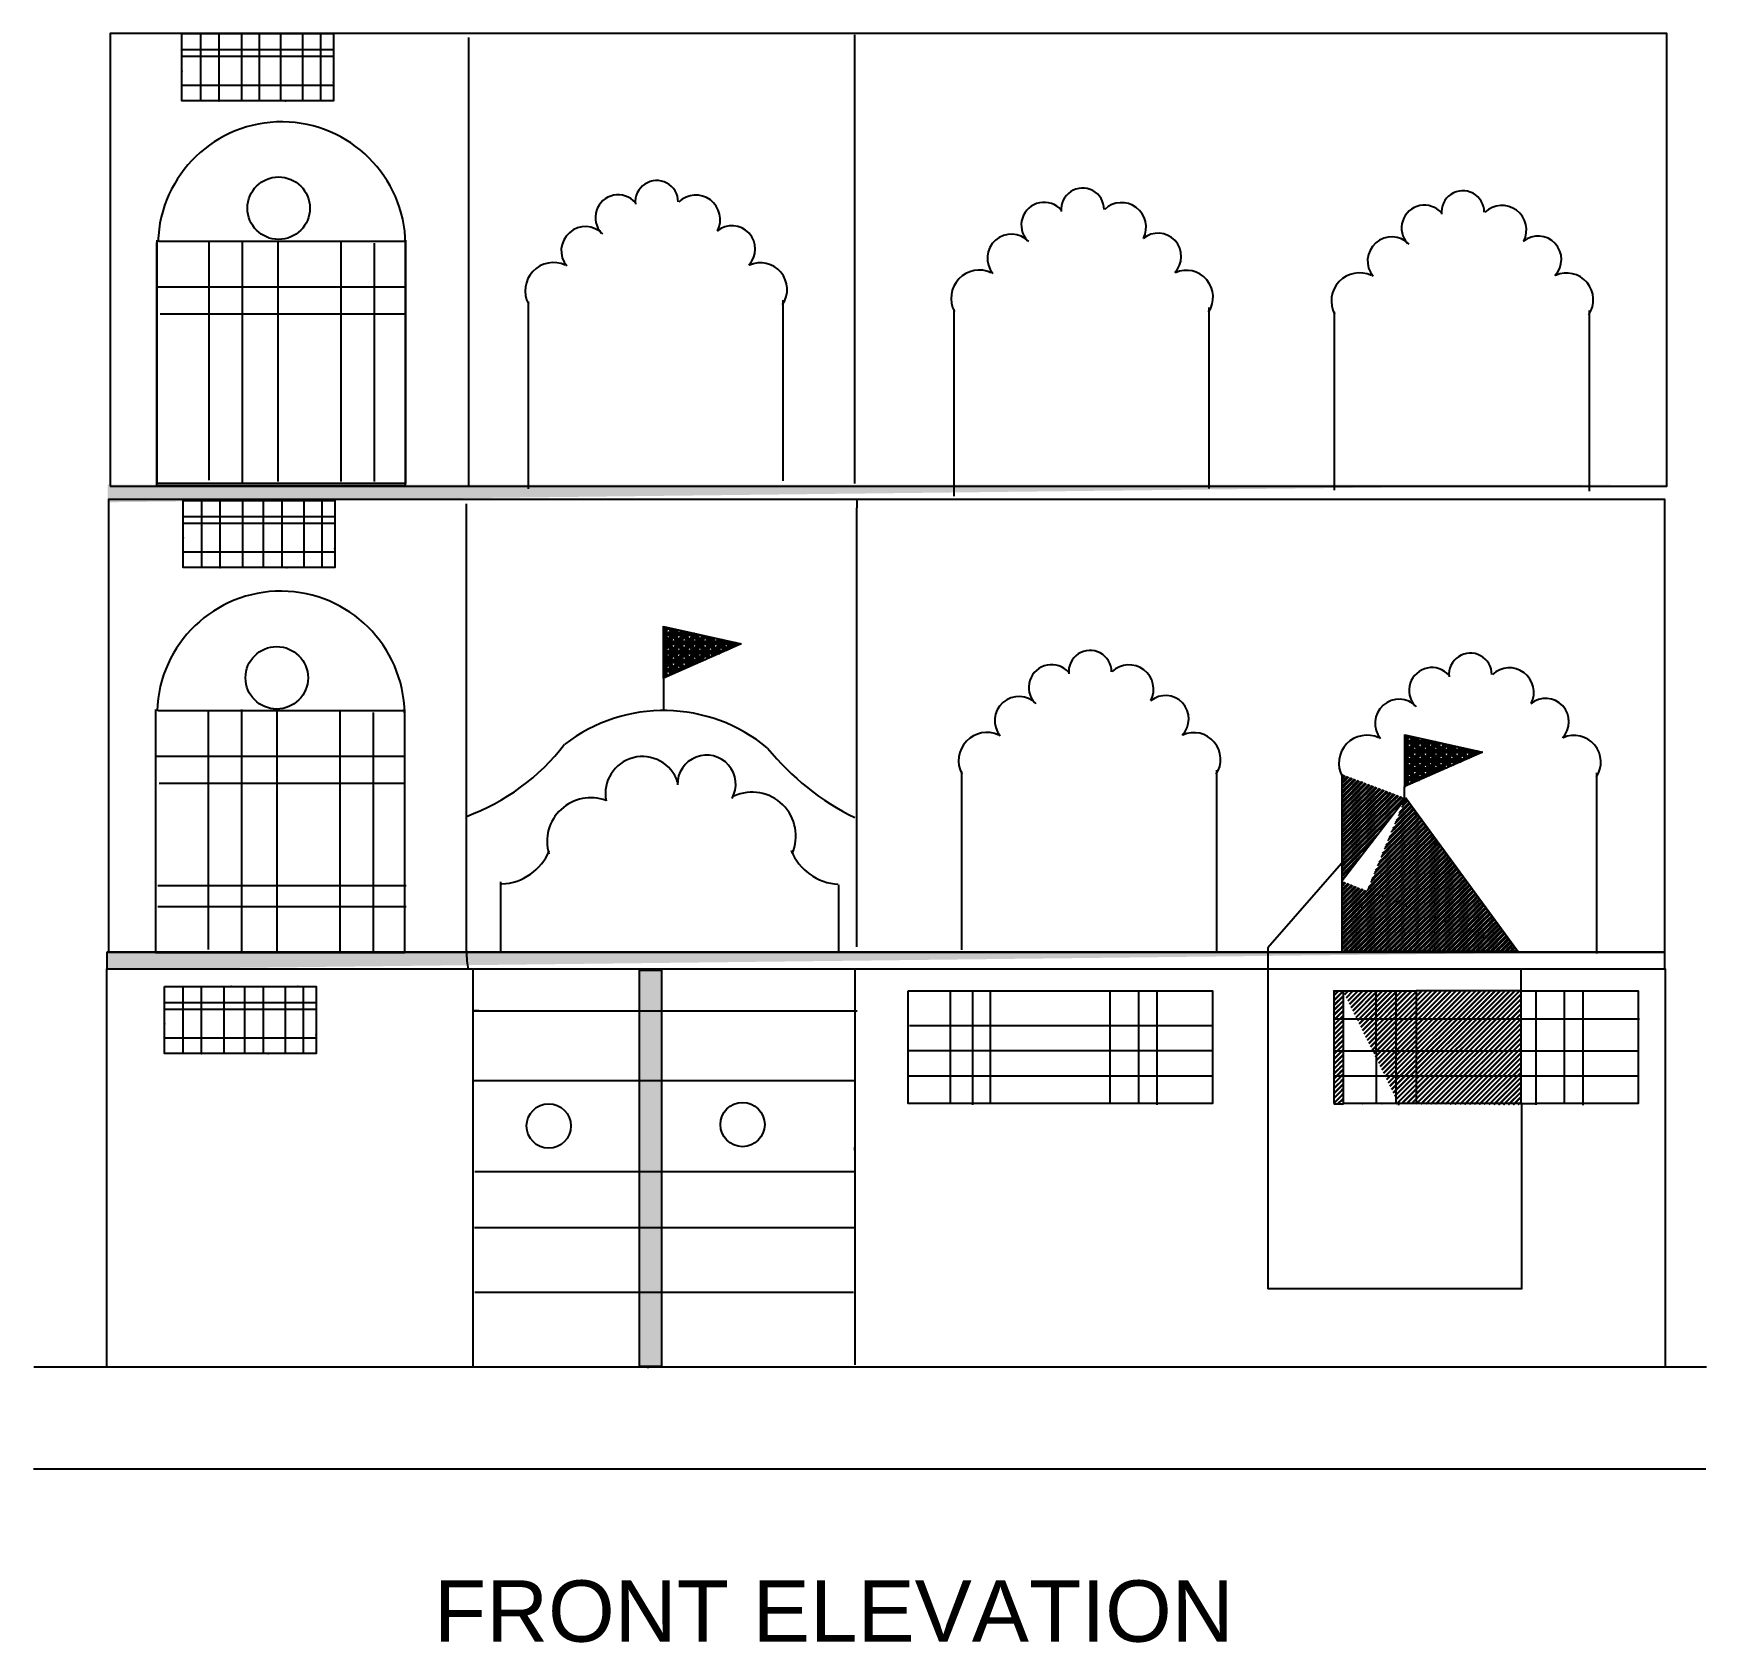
# Model space of a CAD drawing. Header units: millimetres. Extents: x 2248 to 16763, y -5501 to 8461.
import ezdxf

# ---------------------------------------------------------------- set-up
doc = ezdxf.new("R2010")
doc.units = ezdxf.units.MM
doc.styles.get("Standard").update_dxf_attribs({"font": 'arial.ttf'})
pattern_1 = [(60, (-1181.88, -4579.08), (-91.47704, -2e-08), [83.85395, -7.6231]), (180, (-1181.88, -4579.08), (45.73852, -79.22144), [83.85395, -7.6231]), (300, (-1181.88, -4579.08), (91.47704, -2e-08), [83.85395, -7.6231]), (60, (-1174.254, -4579.08), (-91.47704, -2e-08), [15.24617, -76.23087]), (300, (-1174.254, -4579.08), (91.47704, -2e-08), [15.24617, -76.23087]), (60, (-1185.69, -4572.48), (-91.47704, -2e-08), [15.24617, -76.23087]), (180, (-1185.69, -4572.48), (45.73852, -79.22144), [15.24617, -76.23087]), (300, (-1185.69, -4585.68), (91.47704, -2e-08), [15.24617, -76.23087]), (180, (-1185.69, -4585.68), (45.73852, -79.22144), [15.24617, -76.23087]), (60, (-1212.37, -4579.08), (-91.47704, -2e-08), [15.24617, -76.23087]), (300, (-1212.37, -4579.08), (91.47704, -2e-08), [15.24617, -76.23087]), (60, (-1166.63, -4605.49), (-91.47704, -2e-08), [15.24617, -76.23087]), (180, (-1166.63, -4605.49), (45.73852, -79.22144), [15.24617, -76.23087]), (300, (-1166.63, -4552.67), (91.47704, -2e-08), [15.24617, -76.23087]), (180, (-1166.63, -4552.67), (45.73852, -79.22144), [15.24617, -76.23087]), (0, (-1166.63, -4565.88), (-45.73852, 79.22144), [53.3616, -38.11543]), (0, (-1166.63, -4592.28), (-45.73852, 79.22144), [53.3616, -38.11543]), (120, (-1178.066, -4559.275), (-91.47704, 2e-08), [53.3616, -38.11543]), (120, (-1200.935, -4572.48), (-91.47704, 2e-08), [53.3616, -38.11543]), (240, (-1200.935, -4585.68), (45.73852, -79.22144), [53.3616, -38.11543]), (240, (-1178.066, -4598.885), (45.73852, -79.22144), [53.3616, -38.11543])]
pattern_2 = [(45, (-1181.877, -4579.08), (42.443593, 0), [60.0243]), (45, (-1172.874, -4579.08), (42.443593, 0), [60.0243]), (45, (-1163.87, -4579.08), (42.443593, 0), [60.0243])]
pattern_3 = [(45, (-1181.877, -4579.08), (-21.221796, 21.221796), []), (45, (-1179.702, -4579.08), (-21.221796, 21.221796), []), (45, (-1177.526, -4579.08), (-21.221796, 21.221796), [])]

msp = doc.modelspace()

# ---------------------------------------------------------------- hatches: boundary and pattern name
h = msp.add_hatch()
h.set_pattern_fill('ESCHER', color=256, scale=3.001215)
h.set_pattern_definition([(60, (-1175.16, -526.19), (-91.47704, -2e-08), [83.85395, -7.6231]), (180, (-1175.16, -526.19), (45.73852, -79.22144), [83.85395, -7.6231]), (300, (-1175.16, -526.19), (91.47704, -2e-08), [83.85395, -7.6231]), (60, (-1167.535, -526.19), (-91.47704, -2e-08), [15.24617, -76.23087]), (300, (-1167.535, -526.19), (91.47704, -2e-08), [15.24617, -76.23087]), (60, (-1178.97, -519.59), (-91.47704, -2e-08), [15.24617, -76.23087]), (180, (-1178.97, -519.59), (45.73852, -79.22144), [15.24617, -76.23087]), (300, (-1178.97, -532.79), (91.47704, -2e-08), [15.24617, -76.23087]), (180, (-1178.97, -532.79), (45.73852, -79.22144), [15.24617, -76.23087]), (60, (-1205.65, -526.19), (-91.47704, -2e-08), [15.24617, -76.23087]), (300, (-1205.65, -526.19), (91.47704, -2e-08), [15.24617, -76.23087]), (60, (-1159.91, -552.6), (-91.47704, -2e-08), [15.24617, -76.23087]), (180, (-1159.91, -552.6), (45.73852, -79.22144), [15.24617, -76.23087]), (300, (-1159.91, -499.78), (91.47704, -2e-08), [15.24617, -76.23087]), (180, (-1159.91, -499.78), (45.73852, -79.22144), [15.24617, -76.23087]), (0, (-1159.91, -512.99), (-45.73852, 79.22144), [53.3616, -38.11543]), (0, (-1159.91, -539.39), (-45.73852, 79.22144), [53.3616, -38.11543]), (120, (-1171.35, -506.385), (-91.47704, 2e-08), [53.3616, -38.11543]), (120, (-1194.22, -519.59), (-91.47704, 2e-08), [53.3616, -38.11543]), (240, (-1194.22, -532.79), (45.73852, -79.22144), [53.3616, -38.11543]), (240, (-1171.35, -545.996), (45.73852, -79.22144), [53.3616, -38.11543])])
edge = h.paths.add_edge_path()
edge.add_line((2896, 4546), (5233, 4546))
edge.add_line((5233, 4546), (16410, 4546))
edge.add_line((16408, 4398), (16408, 4550))
edge.add_line((2893, 4393), (2893, 4546))
h = msp.add_hatch()
h.set_pattern_fill('ESCHER', color=256, scale=3.001215)
h.set_pattern_definition([(60, (-7612.734, -3638.86), (-91.47704, -2e-08), [83.85395, -7.6231]), (180, (-7612.734, -3638.86), (45.73852, -79.22144), [83.85395, -7.6231]), (300, (-7612.734, -3638.86), (91.47704, -2e-08), [83.85395, -7.6231]), (60, (-7605.11, -3638.86), (-91.47704, -2e-08), [15.24617, -76.23087]), (300, (-7605.11, -3638.86), (91.47704, -2e-08), [15.24617, -76.23087]), (60, (-7616.546, -3632.26), (-91.47704, -2e-08), [15.24617, -76.23087]), (180, (-7616.546, -3632.26), (45.73852, -79.22144), [15.24617, -76.23087]), (300, (-7616.546, -3645.46), (91.47704, -2e-08), [15.24617, -76.23087]), (180, (-7616.546, -3645.46), (45.73852, -79.22144), [15.24617, -76.23087]), (60, (-7643.23, -3638.86), (-91.47704, -2e-08), [15.24617, -76.23087]), (300, (-7643.23, -3638.86), (91.47704, -2e-08), [15.24617, -76.23087]), (60, (-7597.49, -3665.265), (-91.47704, -2e-08), [15.24617, -76.23087]), (180, (-7597.49, -3665.265), (45.73852, -79.22144), [15.24617, -76.23087]), (300, (-7597.49, -3612.45), (91.47704, -2e-08), [15.24617, -76.23087]), (180, (-7597.49, -3612.45), (45.73852, -79.22144), [15.24617, -76.23087]), (0, (-7597.49, -3625.655), (-45.73852, 79.22144), [53.3616, -38.11543]), (0, (-7597.49, -3652.06), (-45.73852, 79.22144), [53.3616, -38.11543]), (120, (-7608.92, -3619.05), (-91.47704, 2e-08), [53.3616, -38.11543]), (120, (-7631.79, -3632.26), (-91.47704, 2e-08), [53.3616, -38.11543]), (240, (-7631.79, -3645.46), (45.73852, -79.22144), [53.3616, -38.11543]), (240, (-7608.92, -3658.66), (45.73852, -79.22144), [53.3616, -38.11543])])
edge = h.paths.add_edge_path()
edge.add_line((7713, 2865), (7713, 3317))
edge.add_line((7713, 3315), (8389, 3164))
edge.add_line((8389, 3164), (7713, 2867))
h = msp.add_hatch()
h.set_pattern_fill('ESCHER', color=256, scale=3.001215)
h.set_pattern_definition(pattern_1)
edge = h.paths.add_edge_path()
edge.add_line((14144, 1925), (14144, 2377))
edge.add_line((14144, 2375), (14820, 2224))
edge.add_line((14820, 2224), (14143, 1926))
h = msp.add_hatch()
h.set_pattern_fill('GOST_GROUND', color=256, scale=3.001215)
h.set_pattern_definition(pattern_2)
edge = h.paths.add_edge_path()
edge.add_line((14153, 1825), (13601, 1108))
edge.add_line((15125, 496), (14152, 1828))
edge.add_line((13601, 485), (13601, 2033))
h = msp.add_hatch()
h.set_pattern_fill('GOST_GROUND', color=256, scale=3.001215)
h.set_pattern_definition(pattern_2)
edge = h.paths.add_edge_path()
edge.add_line((15125, 496), (14152, 1828))
edge.add_line((13602, 498), (15132, 498))
h = msp.add_hatch()
h.set_pattern_fill('ESCHER', color=256, scale=3.001215)
h.set_pattern_definition(pattern_1)
edge = h.paths.add_edge_path()
edge.add_line((2889, 493), (5226, 493))
edge.add_line((5226, 493), (16404, 493))
edge.add_line((16402, 345), (16402, 497))
edge.add_line((2887, 340), (2887, 493))
h = msp.add_hatch()
h.set_pattern_fill('HOUND', color=256, scale=3.001215)
h.set_pattern_definition([(0, (-1181.8774, -4579.08), (19.0577167, 4.7644292), [76.230867, -38.115433]), (90, (-1181.8774, -4579.08), (-4.7644292, -19.0577167), [76.230867, -38.115433])])
h.paths.add_polyline_path([(7506, 334), (7698, 334), (7698, -3107), (7506, -3107)])
h = msp.add_hatch(color=256)
h.dxf.hatch_style = 1
h.set_gradient(color1=(0, 0, 255), color2=(255, 255, 0))
h.paths.add_polyline_path([(7506, 334), (7698, 334), (7698, -3107), (7506, -3107)])
h = msp.add_hatch()
h.set_pattern_fill('JIS_RC_10', color=256, scale=3.001215)
h.set_pattern_definition(pattern_3)
edge = h.paths.add_edge_path()
edge.add_line((15151, 158), (15151, -833))
edge.add_line((14090, -825), (13609, -825))
edge.add_line((15162, -824), (14092, -824))
edge.add_line((13609, 157), (13609, -831))
edge.add_line((13526, 153), (14244, 153))
edge.add_line((14243, 158), (15151, 158))
h = msp.add_hatch()
h.set_pattern_fill('JIS_RC_10', color=256, scale=3.001215)
h.set_pattern_definition(pattern_3)
edge = h.paths.add_edge_path()
edge.add_line((13531, -825), (13531, 153))
edge.add_line((13609, 157), (13609, -831))

# ---------------------------------------------------------------- linework, layer by layer
for p, q in [((3696, 8460), (3696, 7874)), ((3855, 8458), (3855, 7875)), ((4052, 8457), (4052, 7879)), ((4207, 8454), (4207, 7875)), ((4392, 8458), (4392, 7883)), ((4582, 8460), (4582, 7879)), ((4738, 8460), (4738, 7879)), ((6025, 4530), (6025, 8425)), ((9373, 4556), (9373, 8450)), ((4851, 8318), (3537, 8318)), ((4853, 8261), (3541, 8261)), ((4852, 8010), (3538, 8010)), ((3335, 6658), (5477, 6658)), ((3771, 6656), (3771, 4584)), ((4060, 6666), (4060, 4568)), ((4368, 6666), (4368, 4574)), ((4914, 6646), (4914, 4574)), ((5203, 6641), (5203, 4574)), ((3326, 6262), (5481, 6262)), ((6542, 4510), (6542, 6135)), ((8752, 4579), (8752, 6147)), ((3347, 6029), (5481, 6029)), ((10237, 4445), (10237, 6070)), ((12448, 4513), (12448, 6082)), ((13536, 4497), (13536, 6045)), ((15746, 4489), (15746, 6058)), ((3706, 4409), (3706, 3823)), ((3865, 4408), (3865, 3825)), ((4063, 4406), (4063, 3828)), ((4241, 4410), (4241, 3830)), ((4402, 4408), (4402, 3832)), ((4593, 4410), (4593, 3828)), ((4749, 4410), (4749, 3828)), ((6005, 502), (6005, 4379)), ((4862, 4268), (3548, 4268)), ((4864, 4210), (3551, 4210)), ((9391, 535), (9391, 4346)), ((4863, 3959), (3549, 3959)), ((7713, 2865), (7713, 3317)), ((7713, 3315), (8389, 3164)), ((8389, 3164), (7713, 2867)), ((7713, 2884), (7713, 2587)), ((3327, 2586), (5469, 2586)), ((3763, 2584), (3763, 512)), ((4052, 2594), (4052, 496)), ((4360, 2594), (4360, 502)), ((4906, 2574), (4906, 502)), ((5194, 2569), (5194, 502)), ((14144, 1925), (14144, 2377)), ((14144, 2375), (14820, 2224)), ((3318, 2190), (5472, 2190)), ((14820, 2224), (14143, 1926)), ((10302, 510), (10302, 2058)), ((12513, 501), (12513, 2070)), ((13601, 485), (13601, 2033)), ((15811, 477), (15811, 2046)), ((3338, 1957), (5472, 1957)), ((14143, 1822), (14143, 1926)), ((14153, 1825), (13601, 1108)), ((15125, 496), (14152, 1828)), ((13615, 1281), (12956, 527)), ((3328, 1068), (5482, 1068)), ((6303, 501), (6303, 1100)), ((9234, 493), (9234, 1075)), ((3328, 886), (5482, 886)), ((2887, 340), (2887, 493)), ((2889, 493), (5226, 493)), ((5226, 493), (16404, 493)), ((12956, 527), (12956, -2433)), ((13602, 498), (15132, 498)), ((16402, 345), (16402, 497)), ((6059, 344), (6059, -3110)), ((7579, 348), (7579, 344)), ((9375, 344), (9375, -3091)), ((15154, 160), (15154, 343)), ((3544, 192), (3544, -394)), ((3704, 190), (3704, -393)), ((3901, 189), (3901, -389)), ((4079, 192), (4079, -387)), ((4240, 190), (4240, -385)), ((4431, 192), (4431, -389)), ((4587, 192), (4587, -389)), ((10201, 156), (10201, -826)), ((10395, 156), (10395, -836)), ((10548, 160), (10548, -819)), ((11586, 156), (11586, -816)), ((11834, 146), (11834, -826)), ((11995, 155), (11995, -835)), ((13609, 157), (13609, -831)), ((13896, 154), (13896, 153)), ((13897, -377), (13897, 150)), ((14067, 155), (14067, -821)), ((14090, 154), (14090, 153)), ((14243, 159), (14243, -825)), ((14243, 158), (14243, 153)), ((14243, 158), (15151, 158)), ((15151, 158), (15151, -833)), ((15281, 154), (15281, -834)), ((15690, 153), (15690, -837)), ((4700, 50), (3386, 50)), ((15529, 145), (15529, -828)), ((4702, -7), (3389, -7)), ((6111, -21), (6053, -21)), ((6053, -21), (9395, -21)), ((13540, -89), (16181, -89)), ((4701, -258), (3387, -258)), ((9849, -146), (12480, -146)), ((9844, -364), (12480, -364)), ((13527, -366), (14247, -366)), ((13896, -366), (13896, -828)), ((14243, -366), (15151, -366)), ((15148, -366), (16175, -366)), ((6054, -624), (9373, -624)), ((9829, -583), (12475, -583)), ((13524, -584), (13531, -584)), ((13530, -584), (16170, -584)), ((13609, -584), (13896, -584)), ((14243, -584), (15151, -584)), ((13529, -827), (13610, -827)), ((14090, -825), (14090, -837)), ((15162, -824), (14092, -824)), ((15279, -826), (15146, -826)), ((15157, -821), (15157, -2433)), ((6059, -1231), (6059, -1231)), ((9375, -1231), (9375, -1202)), ((9375, -1231), (9375, -1231)), ((6076, -1414), (9372, -1414)), ((6075, -1901), (9366, -1901)), ((6076, -2462), (9361, -2462)), ((15164, -2433), (12956, -2433)), ((2887, -3112), (2252, -3112)), ((7579, -3111), (7579, -3121)), ((16395, -3110), (16763, -3110)), ((2248, -3993), (16757, -3993))]:
    msp.add_line(p, q)
for points in [[(2914, 4532), (16417, 4532), (16417, 8461), (2914, 8461)], [(3536, 8460), (4852, 8460), (4852, 7877), (3536, 7877)], [(2898, 489), (16401, 489), (16401, 4418), (2898, 4418)], [(3546, 4409), (4863, 4409), (4863, 3827), (3546, 3827)], [(2884, 344), (16404, 344), (16404, -3111), (2884, -3111)], [(7506, 334), (7698, 334), (7698, -3107), (7506, -3107)], [(3384, 192), (4701, 192), (4701, -391), (3384, -391)], [(9836, 155), (12476, 155), (12476, -823), (9836, -823)]]:
    msp.add_lwpolyline(points, close=True)
for points in [[(5473, 6648), (5473, 4536), (3318, 4536), (3318, 6648)], [(5475, 6667), (5475, 4555), (3320, 4555), (3320, 6667)], [(5466, 2595), (5466, 483), (3311, 483), (3311, 2595)], [(13526, 153), (14244, 153)], [(13531, -825), (13531, 153)], [(15151, 153), (16171, 153), (16171, -825), (15282, -825)], [(14090, -825), (13609, -825)]]:
    msp.add_lwpolyline(points)
for centre, radius in [((4375, 6945), 271), ((4359, 2870), 271), ((6718, -1019), 192), ((8400, -1007), 192)]:
    msp.add_circle(centre, radius)
for centre, radius, start, end in [((4402, 6620), 1074, 0.9036, 178.1579), ((7655, 6999), 186, 359.9531, 185.6144), ((11350, 6934), 186, 359.9531, 185.6144), ((7321, 6863), 198, 41.2415, 222.3121), ((7993, 6846), 213, 332.9561, 133.42), ((11016, 6798), 198, 41.2415, 222.3121), ((11688, 6780), 213, 332.9561, 133.42), ((14315, 6773), 198, 41.2415, 222.3121), ((14649, 6910), 186, 359.9531, 185.6144), ((14987, 6756), 213, 332.9561, 133.42), ((7036, 6576), 209, 43.7074, 219.379), ((8308, 6591), 202, 315.9707, 129.7579), ((10732, 6511), 209, 43.7074, 219.379), ((12004, 6526), 202, 315.9707, 129.7579), ((14031, 6487), 209, 43.7074, 219.379), ((15302, 6501), 202, 315.9707, 129.7579), ((6759, 6228), 245, 65.1938, 207.7468), ((8555, 6239), 232, 326.1783, 114.3148), ((10454, 6163), 245, 65.1938, 207.7468), ((12250, 6174), 232, 326.1783, 114.3148), ((13753, 6139), 245, 65.1938, 207.7468), ((15549, 6150), 232, 326.1783, 114.3148), ((4394, 2548), 1074, 0.9036, 178.1579), ((11415, 2922), 186, 359.9531, 185.6144), ((14714, 2898), 186, 359.9531, 185.6144), ((11081, 2786), 198, 41.2415, 222.3121), ((11753, 2769), 213, 332.9561, 133.42), ((14380, 2761), 198, 41.2415, 222.3121), ((15052, 2744), 213, 332.9561, 133.42), ((10797, 2499), 209, 43.7074, 219.379), ((12069, 2514), 202, 315.9707, 129.7579), ((14096, 2475), 209, 43.7074, 219.379), ((15367, 2489), 202, 315.9707, 129.7579), ((7716, 1178), 1408, 50.2069, 127.5968), ((10519, 2151), 245, 65.1938, 207.7468), ((12315, 2162), 232, 326.1783, 114.3148), ((13818, 2127), 245, 65.1938, 207.7468), ((15614, 2138), 232, 326.1783, 114.3148), ((5344, 3457), 1908, 290.2432, 322.443), ((7531, 1866), 321, 17.8408, 191.1548), ((8088, 1946), 253, 330.9559, 181.1645), ((10338, 3643), 2207, 218.7754, 244.1281), ((7082, 1451), 378, 69.1614, 196.5033), ((8483, 1498), 379, 336.2195, 114.571), ((6292, 1548), 467, 272.4764, 337.5122), ((9256, 1545), 467, 201.7809, 266.8167)]:
    msp.add_arc(centre, radius, start, end)
for points in [[(9389, 4418), (9391, 4396), (9391, 4372), (9391, 4346)], [(6005, 502), (6005, 436), (6010, 384), (6020, 344)], [(6427, 489), (6428, 490), (6430, 492), (6431, 493)]]:
    msp.add_open_spline(points, degree=3)
for p in [(4115, 8460), (4694, 8460), (3536, 8135), (4852, 8039), (3856, 7877), (4435, 7877), (4125, 4409), (4704, 4409), (3546, 4085), (4863, 3989), (3867, 3827), (4446, 3827), (3963, 192), (4542, 192), (3384, -133), (4701, -229), (3705, -391), (4284, -391)]:
    msp.add_point(p)

# ---------------------------------------------------------------- texts
msp.add_text('FRONT ELEVATION', height=532.1).set_placement((5722, -5494))

doc.saveas('drawing.dxf')
